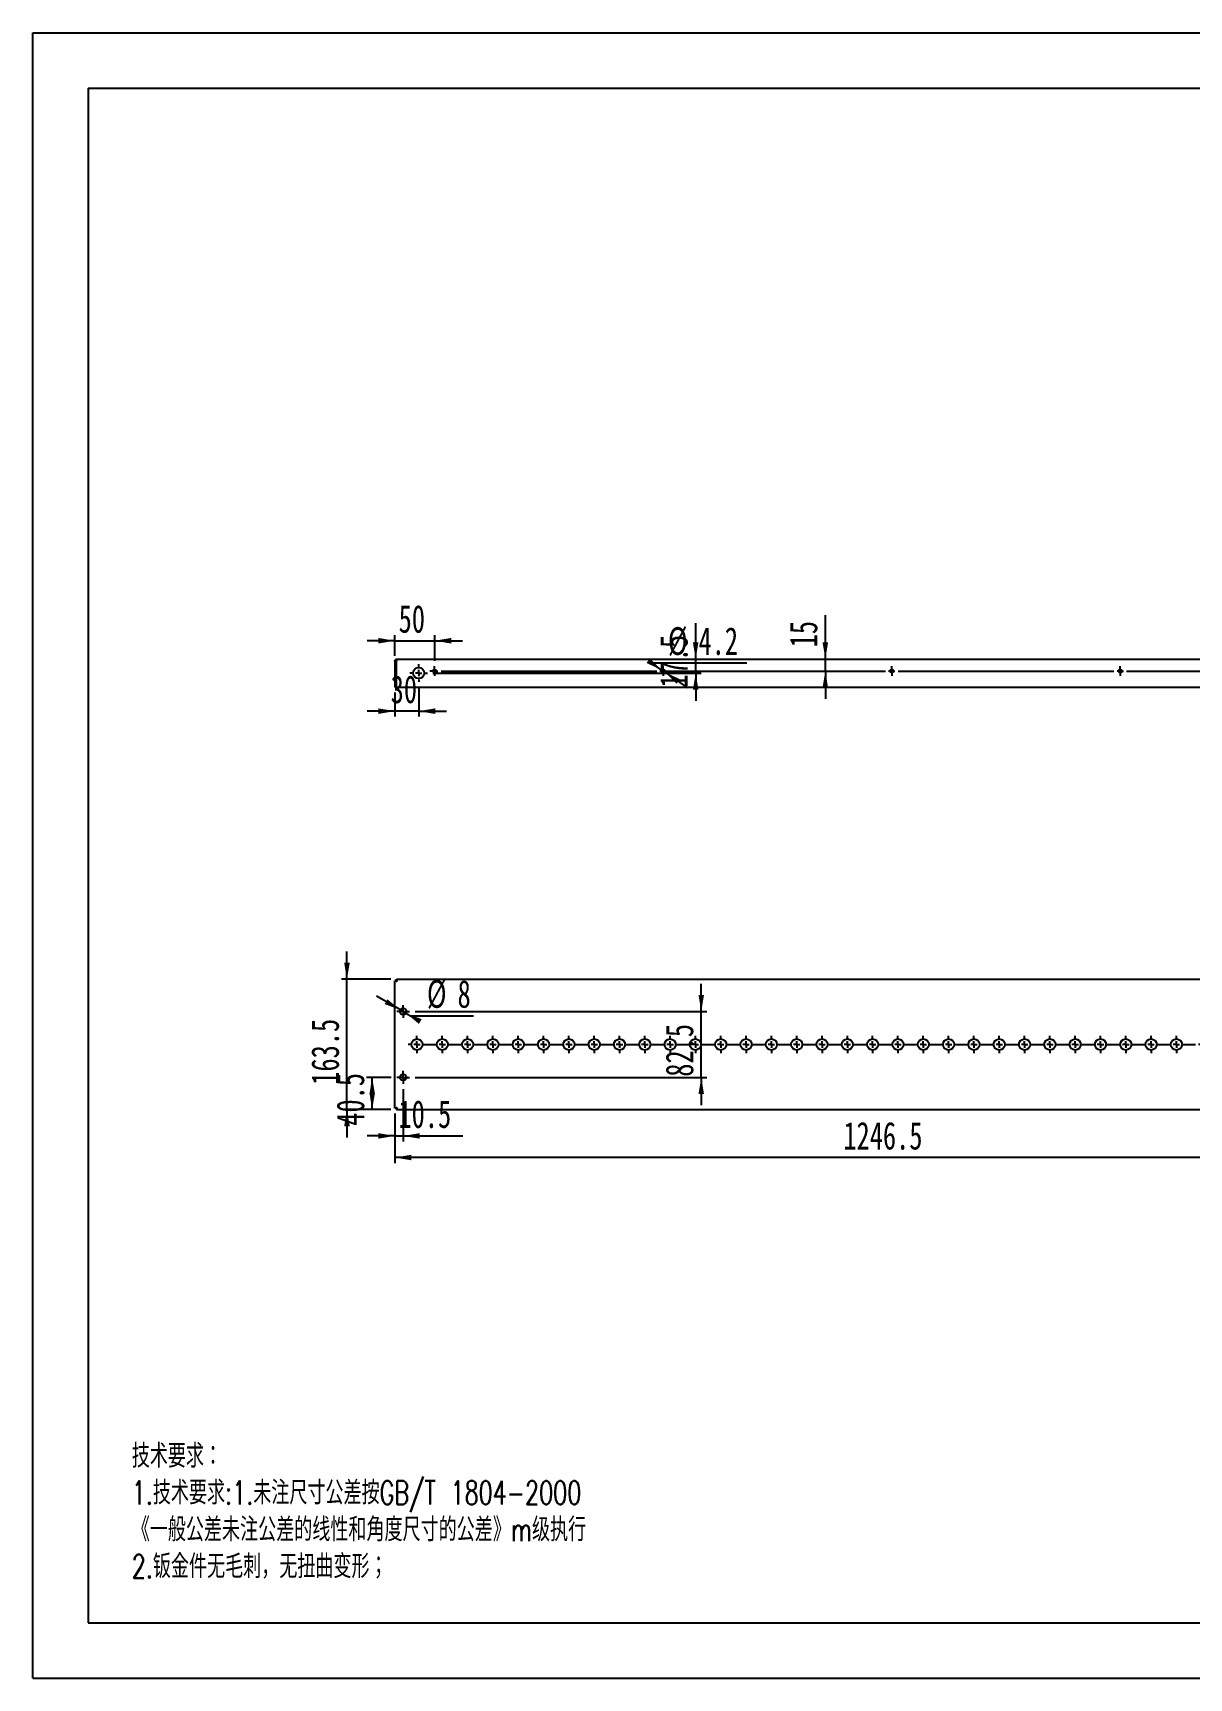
# Model space of a CAD drawing. Extents: x 0 to 2917, y 0 to 2063.
# Drawn here: x 0 to 1450, y 0 to 2063 of the extents above; entities that cross this region are included whole.
import ezdxf

# ---------------------------------------------------------------- set-up
doc = ezdxf.new("R2010")
doc.units = 0
doc.header["$LTSCALE"] = 6.946092
doc.layers.get('0').update_dxf_attribs({"linetype": 'CONTINUOUS'})
doc.layers.add('粗实线', color=7, linetype='CONTINUOUS')
doc.layers.add('细实线', color=7, linetype='CONTINUOUS')
doc.styles.add('SLDTEXTSTYLE0', font='TXT', dxfattribs={"width": 0.7, "bigfont": 'bigfont'})
doc.styles.add('SLDTEXTSTYLE6', font='TXT', dxfattribs={"width": 0.7})
doc.dimstyles.new('SLDDIMSTYLE0', dxfattribs={"dimtxt": 34.730458, "dimasz": 20.838275, "dimexe": 0, "dimexo": 0.0625, "dimgap": 8.682615, "dimtad": 2, "dimdec": 1, "dimrnd": 1e-09, "dimzin": 12, "dimtxsty": 'SLDTEXTSTYLE6', "dimsah": 1, "dimcen": 0.09, "dimazin": 3, "dimtfac": 1, "dimtdec": 1, "dimtofl": 0, "dimtmove": 0, "dimatfit": 3, "dimtolj": 1, "dimtzin": 12})
doc.dimstyles.new('SLDDIMSTYLE1', dxfattribs={"dimtxt": 34.730458, "dimasz": 20.838275, "dimexe": 0, "dimexo": 0.0625, "dimgap": 8.682615, "dimtad": 2, "dimdec": 1, "dimrnd": 1e-09, "dimzin": 12, "dimtxsty": 'SLDTEXTSTYLE6', "dimsah": 1, "dimcen": 0.09, "dimazin": 3, "dimtfac": 1, "dimtdec": 1, "dimtmove": 0, "dimatfit": 3, "dimtolj": 1, "dimtzin": 12})
doc.dimstyles.new('SLDDIMSTYLE2', dxfattribs={"dimtxt": 34.730458, "dimasz": 20.838275, "dimexe": 0, "dimexo": 0.0625, "dimgap": 8.682615, "dimtad": 0, "dimtih": 1, "dimtoh": 1, "dimdec": 1, "dimrnd": 1e-09, "dimzin": 12, "dimtxsty": 'SLDTEXTSTYLE6', "dimsah": 1, "dimcen": 0, "dimazin": 3, "dimtfac": 1, "dimtdec": 1, "dimtmove": 0, "dimatfit": 3, "dimtolj": 1, "dimtzin": 12})

# ---------------------------------------------------------------- blocks, each defined once
blk = doc.blocks.new('SW_NOTE_0')
at = {"layer": '细实线', "color": 0, "attachment_point": 1, "style": 'SLDTEXTSTYLE0'}
for s, insert, char_height in [('技术要求：', (0, 37.9), 29.41), ('1.技术要求:1.未注尺寸公差按GB/T 1804-2000', (0, -8.2), 29.405), ('《一般公差未注公差的线性和角度尺寸的公差》m级执行', (0, -54.4), 29.405), ('2.钣金件无毛刺，无扭曲变形；', (0, -100.6), 29.405)]:
    blk.add_mtext(s, dxfattribs=dict(at, insert=insert, char_height=char_height))
blk = doc.blocks.new('_D')
at = {"layer": '细实线'}
for p, q in [((453.9, 707.8), (453.9, 645.8)), ((1700.4, 707.8), (1700.4, 645.8)), ((1700.4, 652.8), (453.9, 652.8))]:
    blk.add_line(p, q, dxfattribs=at)
for points in [[(453.9, 652.8), (474.7, 649.3), (474.7, 656.2)], [(1700.4, 652.8), (1679.6, 656.2), (1679.6, 649.3)]]:
    blk.add_solid(points, dxfattribs=at)
at = {"layer": '细实线', "insert": (1016.5, 697.5), "char_height": 34.73, "attachment_point": 1, "style": 'SLDTEXTSTYLE6'}
blk.add_mtext('1246.5', dxfattribs=at)
blk = doc.blocks.new('_D_1')
at = {"layer": '细实线'}
for p, q in [((393.9, 876.3), (393.9, 911)), ((448.9, 876.3), (386.9, 876.3)), ((393.9, 712.8), (393.9, 876.3)), ((448.9, 712.8), (386.9, 712.8)), ((393.9, 712.8), (393.9, 678))]:
    blk.add_line(p, q, dxfattribs=at)
for points in [[(393.9, 876.3), (397.4, 897.1), (390.4, 897.1)], [(393.9, 712.8), (390.4, 691.9), (397.4, 691.9)]]:
    blk.add_solid(points, dxfattribs=at)
at = {"layer": '细实线', "insert": (349.1, 744), "char_height": 34.73, "attachment_point": 1, "rotation": 90, "style": 'SLDTEXTSTYLE6'}
blk.add_mtext('163.5', dxfattribs=at)
blk = doc.blocks.new('_D_5')
at = {"layer": '细实线'}
for p, q in [((838.3, 835.8), (838.3, 870.5)), ((479.3, 835.8), (845.2, 835.8)), ((838.3, 753.3), (838.3, 835.8)), ((479.3, 753.3), (845.2, 753.3)), ((838.3, 753.3), (838.3, 718.5))]:
    blk.add_line(p, q, dxfattribs=at)
for points in [[(838.3, 835.8), (841.7, 856.6), (834.8, 856.6)], [(838.3, 753.3), (834.8, 732.4), (841.7, 732.4)]]:
    blk.add_solid(points, dxfattribs=at)
at = {"layer": '细实线', "insert": (793.5, 754.1), "char_height": 34.73, "attachment_point": 1, "rotation": 90, "style": 'SLDTEXTSTYLE6'}
blk.add_mtext('82.5', dxfattribs=at)
blk = doc.blocks.new('_D_6')
at = {"layer": '细实线'}
for p, q in [((449.4, 753.3), (418.6, 753.3)), ((425.5, 712.8), (425.5, 753.3)), ((448.9, 712.8), (418.6, 712.8))]:
    blk.add_line(p, q, dxfattribs=at)
for points in [[(425.5, 753.3), (422.1, 732.4), (429, 732.4)], [(425.5, 712.8), (429, 733.6), (422.1, 733.6)]]:
    blk.add_solid(points, dxfattribs=at)
at = {"layer": '细实线', "insert": (380.8, 692.6), "char_height": 34.73, "attachment_point": 1, "rotation": 90, "style": 'SLDTEXTSTYLE6'}
blk.add_mtext('40.5', dxfattribs=at)
blk = doc.blocks.new('_D_7')
at = {"layer": '细实线'}
for p, q in [((464.4, 738.3), (464.4, 672.9)), ((453.9, 707.8), (453.9, 672.9)), ((453.9, 679.9), (419.2, 679.9)), ((453.9, 679.9), (464.4, 679.9)), ((464.4, 679.9), (539.3, 679.9))]:
    blk.add_line(p, q, dxfattribs=at)
for points in [[(453.9, 679.9), (433.1, 683.3), (433.1, 676.4)], [(464.4, 679.9), (485.2, 676.4), (485.2, 683.3)]]:
    blk.add_solid(points, dxfattribs=at)
at = {"layer": '细实线', "insert": (458.5, 724.6), "char_height": 34.73, "attachment_point": 1, "style": 'SLDTEXTSTYLE6'}
blk.add_mtext('10.5', dxfattribs=at)
blk = doc.blocks.new('_D_8')
at = {"layer": '细实线'}
for p, q in [((460.9, 837.8), (430.9, 855.2)), ((460.9, 837.8), (467.9, 833.8)), ((467.9, 833.8), (473.4, 830.5)), ((473.4, 830.5), (552.8, 830.5))]:
    blk.add_line(p, q, dxfattribs=at)
for points in [[(460.9, 837.8), (444.6, 851.2), (441.2, 845.2)], [(467.9, 833.8), (484.1, 820.3), (487.6, 826.3)]]:
    blk.add_solid(points, dxfattribs=at)
at = {"layer": '细实线', "attachment_point": 1, "style": 'SLDTEXTSTYLE6'}
for s, insert, char_height in [('%%c', (494.2, 875.3), 34.73), ('8', (532.6, 875.3), 34.7)]:
    blk.add_mtext(s, dxfattribs=dict(at, insert=insert, char_height=char_height))
blk = doc.blocks.new('SW_CENTERMARKSYMBOL_0')
at = {"layer": '细实线', "color": 0}
for p, q in [((-1151, 0), (-1154, 0)), ((-1143, 0), (-1147, 0)), ((-1143, 8), (-1143, 11)), ((-1143, 0), (-1143, 4)), ((-1143, 0), (-1143, -4)), ((-1143, 0), (-1139, 0)), ((-1135, 0), (-1119.25, 0)), ((-1111.25, 0), (-1115.25, 0)), ((-1111.25, 8), (-1111.25, 11)), ((-1111.25, 0), (-1111.25, 4)), ((-1111.25, 0), (-1111.25, -4)), ((-1111.25, 0), (-1107.25, 0)), ((-1103.25, 0), (-1087.5, 0)), ((-1079.5, 0), (-1083.5, 0)), ((-1079.5, 8), (-1079.5, 11)), ((-1079.5, 0), (-1079.5, 4)), ((-1079.5, 0), (-1079.5, -4)), ((-1079.5, 0), (-1075.5, 0)), ((-1071.5, 0), (-1055.75, 0)), ((-1047.75, 0), (-1051.75, 0)), ((-1047.75, 8), (-1047.75, 11)), ((-1047.75, 0), (-1047.75, 4)), ((-1047.75, 0), (-1047.75, -4)), ((-1047.75, 0), (-1043.75, 0)), ((-1039.75, 0), (-1024, 0)), ((-1016, 0), (-1020, 0)), ((-1016, 8), (-1016, 11)), ((-1016, 0), (-1016, 4)), ((-1016, 0), (-1016, -4)), ((-1016, 0), (-1012, 0)), ((-1008, 0), (-992.25, 0)), ((-984.25, 0), (-988.25, 0)), ((-984.25, 8), (-984.25, 11)), ((-984.25, 0), (-984.25, 4)), ((-984.25, 0), (-984.25, -4)), ((-984.25, 0), (-980.25, 0)), ((-976.25, 0), (-960.5, 0)), ((-952.5, 0), (-956.5, 0)), ((-952.5, 8), (-952.5, 11)), ((-952.5, 0), (-952.5, 4)), ((-952.5, 0), (-952.5, -4)), ((-952.5, 0), (-948.5, 0)), ((-944.5, 0), (-928.75, 0)), ((-920.75, 0), (-924.75, 0)), ((-920.75, 8), (-920.75, 11)), ((-920.75, 0), (-920.75, 4)), ((-920.75, 0), (-920.75, -4)), ((-920.75, 0), (-916.75, 0)), ((-912.75, 0), (-897, 0)), ((-889, 0), (-893, 0)), ((-889, 8), (-889, 11)), ((-889, 0), (-889, 4)), ((-889, 0), (-889, -4)), ((-889, 0), (-885, 0)), ((-881, 0), (-865.25, 0)), ((-857.25, 0), (-861.25, 0)), ((-857.25, 8), (-857.25, 11)), ((-857.25, 0), (-857.25, 4)), ((-857.25, 0), (-857.25, -4)), ((-857.25, 0), (-853.25, 0)), ((-849.25, 0), (-833.5, 0)), ((-825.5, 0), (-829.5, 0)), ((-825.5, 8), (-825.5, 11)), ((-825.5, 0), (-825.5, 4)), ((-825.5, 0), (-825.5, -4)), ((-825.5, 0), (-821.5, 0)), ((-817.5, 0), (-801.75, 0)), ((-793.75, 0), (-797.75, 0)), ((-793.75, 8), (-793.75, 11)), ((-793.75, 0), (-793.75, 4)), ((-793.75, 0), (-793.75, -4)), ((-793.75, 0), (-789.75, 0)), ((-785.75, 0), (-770, 0)), ((-762, 0), (-766, 0)), ((-762, 8), (-762, 11)), ((-762, 0), (-762, 4)), ((-762, 0), (-762, -4)), ((-762, 0), (-758, 0)), ((-754, 0), (-738.25, 0)), ((-730.25, 0), (-734.25, 0)), ((-730.25, 8), (-730.25, 11)), ((-730.25, 0), (-730.25, 4)), ((-730.25, 0), (-730.25, -4)), ((-730.25, 0), (-726.25, 0)), ((-722.25, 0), (-706.5, 0)), ((-698.5, 0), (-702.5, 0)), ((-698.5, 8), (-698.5, 11)), ((-698.5, 0), (-698.5, 4)), ((-698.5, 0), (-698.5, -4)), ((-698.5, 0), (-694.5, 0)), ((-690.5, 0), (-674.75, 0)), ((-666.75, 0), (-670.75, 0)), ((-666.75, 8), (-666.75, 11)), ((-666.75, 0), (-666.75, 4)), ((-666.75, 0), (-666.75, -4)), ((-666.75, 0), (-662.75, 0)), ((-658.75, 0), (-643, 0)), ((-635, 0), (-639, 0)), ((-635, 8), (-635, 11)), ((-635, 0), (-635, 4)), ((-635, 0), (-635, -4)), ((-635, 0), (-631, 0)), ((-627, 0), (-611.25, 0)), ((-603.25, 0), (-607.25, 0)), ((-603.25, 8), (-603.25, 11)), ((-603.25, 0), (-603.25, 4)), ((-603.25, 0), (-603.25, -4)), ((-603.25, 0), (-599.25, 0)), ((-595.25, 0), (-579.5, 0)), ((-571.5, 0), (-575.5, 0)), ((-571.5, 8), (-571.5, 11)), ((-571.5, 0), (-571.5, 4)), ((-571.5, 0), (-571.5, -4)), ((-571.5, 0), (-567.5, 0)), ((-563.5, 0), (-547.75, 0)), ((-539.75, 0), (-543.75, 0)), ((-539.75, 8), (-539.75, 11)), ((-539.75, 0), (-539.75, 4)), ((-539.75, 0), (-539.75, -4)), ((-539.75, 0), (-535.75, 0)), ((-531.75, 0), (-516, 0)), ((-508, 0), (-512, 0)), ((-508, 8), (-508, 11)), ((-508, 0), (-508, 4)), ((-508, 0), (-508, -4)), ((-508, 0), (-504, 0)), ((-500, 0), (-484.25, 0)), ((-476.25, 0), (-480.25, 0)), ((-476.25, 8), (-476.25, 11)), ((-476.25, 0), (-476.25, 4)), ((-476.25, 0), (-476.25, -4)), ((-476.25, 0), (-472.25, 0)), ((-468.25, 0), (-452.5, 0)), ((-444.5, 0), (-448.5, 0)), ((-444.5, 8), (-444.5, 11)), ((-444.5, 0), (-444.5, 4)), ((-444.5, 0), (-444.5, -4)), ((-444.5, 0), (-440.5, 0)), ((-436.5, 0), (-420.75, 0)), ((-412.75, 0), (-416.75, 0)), ((-412.75, 8), (-412.75, 11)), ((-412.75, 0), (-412.75, 4)), ((-412.75, 0), (-412.75, -4)), ((-412.75, 0), (-408.75, 0)), ((-404.75, 0), (-389, 0)), ((-381, 0), (-385, 0)), ((-381, 8), (-381, 11)), ((-381, 0), (-381, 4)), ((-381, 0), (-381, -4)), ((-381, 0), (-377, 0)), ((-373, 0), (-357.25, 0)), ((-349.25, 0), (-353.25, 0)), ((-349.25, 8), (-349.25, 11)), ((-349.25, 0), (-349.25, 4)), ((-349.25, 0), (-349.25, -4)), ((-349.25, 0), (-345.25, 0)), ((-341.25, 0), (-325.5, 0)), ((-317.5, 0), (-321.5, 0)), ((-317.5, 8), (-317.5, 11)), ((-317.5, 0), (-317.5, 4)), ((-317.5, 0), (-317.5, -4)), ((-317.5, 0), (-313.5, 0)), ((-309.5, 0), (-293.75, 0)), ((-285.75, 0), (-289.75, 0)), ((-285.75, 8), (-285.75, 11)), ((-285.75, 0), (-285.75, 4)), ((-285.75, 0), (-285.75, -4)), ((-285.75, 0), (-281.75, 0)), ((-277.75, 0), (-262, 0)), ((-254, 0), (-258, 0)), ((-254, 8), (-254, 11)), ((-254, 0), (-254, 4)), ((-254, 0), (-254, -4)), ((-254, 0), (-250, 0)), ((-246, 0), (-230.25, 0)), ((-222.25, 0), (-226.25, 0)), ((-222.25, 8), (-222.25, 11)), ((-222.25, 0), (-222.25, 4)), ((-222.25, 0), (-222.25, -4)), ((-222.25, 0), (-218.25, 0)), ((-214.25, 0), (-198.5, 0)), ((-190.5, 0), (-194.5, 0)), ((-190.5, 8), (-190.5, 11)), ((-190.5, 0), (-190.5, 4)), ((-190.5, 0), (-190.5, -4)), ((-190.5, 0), (-186.5, 0)), ((-182.5, 0), (-166.75, 0)), ((-158.75, 0), (-162.75, 0)), ((-158.75, 8), (-158.75, 11)), ((-158.75, 0), (-158.75, 4)), ((-158.75, 0), (-158.75, -4)), ((-158.75, 0), (-154.75, 0)), ((-150.75, 0), (-135, 0)), ((-127, 0), (-131, 0)), ((-127, 8), (-127, 11)), ((-127, 0), (-127, 4)), ((-127, 0), (-127, -4)), ((-127, 0), (-123, 0)), ((-119, 0), (-103.25, 0)), ((-95.25, 0), (-99.25, 0)), ((-95.25, 8), (-95.25, 11)), ((-95.25, 0), (-95.25, 4)), ((-95.25, 0), (-95.25, -4)), ((-95.25, 0), (-91.25, 0)), ((-87.25, 0), (-71.5, 0)), ((-63.5, 0), (-67.5, 0)), ((-63.5, 8), (-63.5, 11)), ((-63.5, 0), (-63.5, 4)), ((-63.5, 0), (-63.5, -4)), ((-63.5, 0), (-59.5, 0)), ((-55.5, 0), (-39.75, 0)), ((-31.75, 0), (-35.75, 0)), ((-31.75, 8), (-31.75, 11)), ((-31.75, 0), (-31.75, 4)), ((-31.75, 0), (-31.75, -4)), ((-31.75, 0), (-27.75, 0)), ((-23.75, 0), (-8, 0)), ((0, 0), (-4, 0)), ((0, 8), (0, 11)), ((0, 0), (0, 4)), ((0, 0), (0, -4)), ((0, 0), (4, 0)), ((8, 0), (23.75, 0)), ((31.75, 0), (27.75, 0)), ((31.75, 8), (31.75, 11)), ((31.75, 0), (31.75, 4)), ((31.75, 0), (31.75, -4)), ((31.75, 0), (35.75, 0)), ((39.75, 0), (42.75, 0)), ((-1143, -8), (-1143, -11)), ((-1111.25, -8), (-1111.25, -11)), ((-1079.5, -8), (-1079.5, -11)), ((-1047.75, -8), (-1047.75, -11)), ((-1016, -8), (-1016, -11)), ((-984.25, -8), (-984.25, -11)), ((-952.5, -8), (-952.5, -11)), ((-920.75, -8), (-920.75, -11)), ((-889, -8), (-889, -11)), ((-857.25, -8), (-857.25, -11)), ((-825.5, -8), (-825.5, -11)), ((-793.75, -8), (-793.75, -11)), ((-762, -8), (-762, -11)), ((-730.25, -8), (-730.25, -11)), ((-698.5, -8), (-698.5, -11)), ((-666.75, -8), (-666.75, -11)), ((-635, -8), (-635, -11)), ((-603.25, -8), (-603.25, -11)), ((-571.5, -8), (-571.5, -11)), ((-539.75, -8), (-539.75, -11)), ((-508, -8), (-508, -11)), ((-476.25, -8), (-476.25, -11)), ((-444.5, -8), (-444.5, -11)), ((-412.75, -8), (-412.75, -11)), ((-381, -8), (-381, -11)), ((-349.25, -8), (-349.25, -11)), ((-317.5, -8), (-317.5, -11)), ((-285.75, -8), (-285.75, -11)), ((-254, -8), (-254, -11)), ((-222.25, -8), (-222.25, -11)), ((-190.5, -8), (-190.5, -11)), ((-158.75, -8), (-158.75, -11)), ((-127, -8), (-127, -11)), ((-95.25, -8), (-95.25, -11)), ((-63.5, -8), (-63.5, -11)), ((-31.75, -8), (-31.75, -11)), ((0, -8), (0, -11)), ((31.75, -8), (31.75, -11))]:
    blk.add_line(p, q, dxfattribs=at)
blk = doc.blocks.new('SW_CENTERMARKSYMBOL_1')
at = {"layer": '细实线', "color": 0}
for p, q in [((-4, 0), (-8, 0)), ((0, 0), (-4, 0)), ((0, 4), (0, 8)), ((0, 0), (0, 4)), ((0, 0), (0, -4)), ((0, 0), (4, 0)), ((4, 0), (8, 0)), ((0, -4), (0, -8))]:
    blk.add_line(p, q, dxfattribs=at)
blk = doc.blocks.new('SW_CENTERMARKSYMBOL_4')
at = {"layer": '细实线', "color": 0}
for p, q in [((-4, 0), (-8, 0)), ((0, 0), (-4, 0)), ((0, 4), (0, 8)), ((0, 0), (0, 4)), ((0, 0), (0, -4)), ((0, 0), (4, 0)), ((4, 0), (8, 0)), ((0, -4), (0, -8))]:
    blk.add_line(p, q, dxfattribs=at)
blk = doc.blocks.new('_D_13')
at = {"layer": '细实线'}
for p, q in [((453.9, 1300.8), (419.2, 1300.8)), ((453.9, 1282), (453.9, 1307.8)), ((453.9, 1300.8), (503.9, 1300.8)), ((503.9, 1275.8), (503.9, 1307.8)), ((503.9, 1300.8), (538.6, 1300.8))]:
    blk.add_line(p, q, dxfattribs=at)
for points in [[(453.9, 1300.8), (433.1, 1304.3), (433.1, 1297.3)], [(503.9, 1300.8), (524.7, 1297.3), (524.7, 1304.3)]]:
    blk.add_solid(points, dxfattribs=at)
at = {"layer": '细实线', "insert": (458.7, 1345.6), "char_height": 34.73, "attachment_point": 1, "style": 'SLDTEXTSTYLE6'}
blk.add_mtext('50', dxfattribs=at)
blk = doc.blocks.new('_D_14')
at = {"layer": '细实线'}
for p, q in [((483.9, 1242.3), (483.9, 1205.6)), ((453.9, 1235.8), (453.9, 1205.6)), ((453.9, 1212.5), (419.2, 1212.5)), ((483.9, 1212.5), (453.9, 1212.5)), ((483.9, 1212.5), (518.6, 1212.5))]:
    blk.add_line(p, q, dxfattribs=at)
for points in [[(453.9, 1212.5), (433.1, 1216), (433.1, 1209)], [(483.9, 1212.5), (504.7, 1209), (504.7, 1216)]]:
    blk.add_solid(points, dxfattribs=at)
at = {"layer": '细实线', "insert": (448.7, 1257.3), "char_height": 34.73, "attachment_point": 1, "style": 'SLDTEXTSTYLE6'}
blk.add_mtext('30', dxfattribs=at)
blk = doc.blocks.new('_D_15')
at = {"layer": '细实线'}
for p, q in [((993.9, 1277.8), (993.9, 1332.9)), ((791.4, 1262.8), (1000.8, 1262.8)), ((993.9, 1262.8), (993.9, 1277.8)), ((993.9, 1262.8), (993.9, 1228))]:
    blk.add_line(p, q, dxfattribs=at)
for points in [[(993.9, 1277.8), (997.3, 1298.6), (990.4, 1298.6)], [(993.9, 1262.8), (990.4, 1241.9), (997.3, 1241.9)]]:
    blk.add_solid(points, dxfattribs=at)
at = {"layer": '细实线', "insert": (949.1, 1292.5), "char_height": 34.73, "attachment_point": 1, "rotation": 90, "style": 'SLDTEXTSTYLE6'}
blk.add_mtext('15', dxfattribs=at)
blk = doc.blocks.new('_D_16')
at = {"layer": '细实线'}
for p, q in [((831.3, 1277.8), (831.3, 1322.8)), ((501.8, 1260.3), (838.2, 1260.3)), ((831.3, 1260.3), (831.3, 1277.8)), ((831.3, 1260.3), (831.3, 1225.5))]:
    blk.add_line(p, q, dxfattribs=at)
for points in [[(831.3, 1277.8), (834.7, 1298.6), (827.8, 1298.6)], [(831.3, 1260.3), (827.8, 1239.4), (834.7, 1239.4)]]:
    blk.add_solid(points, dxfattribs=at)
at = {"layer": '细实线', "insert": (786.5, 1242), "char_height": 34.73, "attachment_point": 1, "rotation": 90, "style": 'SLDTEXTSTYLE6'}
blk.add_mtext('17.5', dxfattribs=at)
blk = doc.blocks.new('_D_18')
at = {"layer": '细实线'}
for p, q in [((788.8, 1263.9), (775.5, 1273.1)), ((775.5, 1273.1), (895.4, 1273.1)), ((792.2, 1261.6), (788.8, 1263.9)), ((792.2, 1261.6), (820.9, 1241.9))]:
    blk.add_line(p, q, dxfattribs=at)
for points in [[(788.8, 1263.9), (773.6, 1278.6), (769.6, 1272.9)], [(792.2, 1261.6), (807.5, 1246.9), (811.4, 1252.6)]]:
    blk.add_solid(points, dxfattribs=at)
at = {"layer": '细实线', "char_height": 34.73, "attachment_point": 1, "style": 'SLDTEXTSTYLE6'}
for s, insert in [('%%c', (796.4, 1317.8)), ('4.2', (834.8, 1317.8))]:
    blk.add_mtext(s, dxfattribs=dict(at, insert=insert))
blk = doc.blocks.new('SW_CENTERMARKSYMBOL_7')
at = {"layer": '细实线', "color": 0}
for p, q in [((-8, 0), (-11, 0)), ((0, 0), (-4, 0)), ((0, 8), (0, 11)), ((0, 0), (0, 4)), ((0, 0), (0, -4)), ((0, 0), (4, 0)), ((8, 0), (11, 0)), ((0, -8), (0, -11))]:
    blk.add_line(p, q, dxfattribs=at)
blk = doc.blocks.new('SW_CENTERMARKSYMBOL_9')
at = {"layer": '细实线', "color": 0}
for p, q in [((-290.625, 0), (-292.725, 0)), ((-286.625, 0), (-290.625, 0)), ((-286.625, 4), (-286.625, 6.1)), ((-286.625, 0), (-286.625, 4)), ((-286.625, 0), (-286.625, -4)), ((-286.625, 0), (-282.625, 0)), ((-278.625, 0), (-8, 0)), ((0, 0), (-4, 0)), ((0, 4), (0, 6.1)), ((0, 0), (0, 4)), ((0, 0), (0, -4)), ((0, 0), (4, 0)), ((8, 0), (278.625, 0)), ((286.625, 0), (282.625, 0)), ((286.625, 4), (286.625, 6.1)), ((286.625, 0), (286.625, 4)), ((286.625, 0), (286.625, -4)), ((286.625, 0), (290.625, 0)), ((294.625, 0), (565.25, 0)), ((573.25, 0), (569.25, 0)), ((573.25, 4), (573.25, 6.1)), ((573.25, 0), (573.25, 4)), ((573.25, 0), (573.25, -4)), ((573.25, 0), (577.25, 0)), ((581.25, 0), (851.875, 0)), ((859.875, 0), (855.875, 0)), ((859.875, 4), (859.875, 6.1)), ((859.875, 0), (859.875, 4)), ((859.875, 0), (859.875, -4)), ((859.875, 0), (863.875, 0)), ((863.875, 0), (865.975, 0)), ((-286.625, -4), (-286.625, -6.1)), ((0, -4), (0, -6.1)), ((286.625, -4), (286.625, -6.1)), ((573.25, -4), (573.25, -6.1)), ((859.875, -4), (859.875, -6.1))]:
    blk.add_line(p, q, dxfattribs=at)

msp = doc.modelspace()

# ---------------------------------------------------------------- linework, layer by layer
at = {"color": 7, "linetype": 'CONTINUOUS'}
for p, q in [((453.89, 1275.1), (453.89, 1242.76)), ((455.79, 1275.1), (453.89, 1275.1)), ((455.79, 1275.1), (455.79, 1242.76)), ((455.86, 1242.76), (455.86, 1275.1)), ((456.55, 1277.76), (1697.73, 1277.76)), ((455.79, 1242.76), (453.89, 1242.76)), ((455.86, 1242.76), (1698.42, 1242.76)), ((455.79, 874.3), (453.89, 874.3)), ((453.89, 714.74), (453.89, 874.3)), ((455.86, 874.37), (455.86, 876.27)), ((455.86, 876.27), (1698.42, 876.27)), ((455.79, 714.74), (453.89, 714.74)), ((455.86, 714.67), (455.86, 712.77)), ((1698.42, 712.77), (455.86, 712.77))]:
    msp.add_line(p, q, dxfattribs=at)
for centre, radius in [((483.89, 1260.26), 7), ((503.89, 1262.76), 2.1), ((790.51, 1262.76), 2.1), ((1077.14, 1262.76), 2.1), ((1363.76, 1262.76), 2.1), ((464.39, 835.77), 4), ((481.74, 794.52), 7), ((513.49, 794.52), 7), ((545.24, 794.52), 7), ((576.99, 794.52), 7), ((608.74, 794.52), 7), ((640.49, 794.52), 7), ((672.24, 794.52), 7), ((703.99, 794.52), 7), ((735.74, 794.52), 7), ((767.49, 794.52), 7), ((799.24, 794.52), 7), ((830.99, 794.52), 7), ((862.74, 794.52), 7), ((894.49, 794.52), 7), ((926.24, 794.52), 7), ((957.99, 794.52), 7), ((989.74, 794.52), 7), ((1021.49, 794.52), 7), ((1053.24, 794.52), 7), ((1084.99, 794.52), 7), ((1116.74, 794.52), 7), ((1148.49, 794.52), 7), ((1180.24, 794.52), 7), ((1211.99, 794.52), 7), ((1243.74, 794.52), 7), ((1275.49, 794.52), 7), ((1307.24, 794.52), 7), ((1338.99, 794.52), 7), ((1370.74, 794.52), 7), ((1402.49, 794.52), 7), ((1434.24, 794.52), 7), ((464.39, 753.27), 4)]:
    msp.add_circle(centre, radius, dxfattribs=at)
for points, knots in [([(453.89, 1275.1), (453.89, 1275.44), (453.96, 1275.79), (454.23, 1276.44), (454.42, 1276.73), (454.92, 1277.22), (455.21, 1277.42), (455.85, 1277.69), (456.2, 1277.76), (456.55, 1277.76)], [0, 0, 0, 0, 0.25, 0.25, 0.5, 0.5, 0.75, 0.75, 1, 1, 1, 1]), ([(455.79, 1275.1), (455.8, 1275.2), (455.81, 1275.35), (455.9, 1275.47), (455.93, 1275.51)], [0, 0, 0, 0, 0.6645413, 1, 1, 1, 1]), ([(456.55, 1277.76), (456.49, 1277.76), (456.44, 1277.69), (456.32, 1277.42), (456.26, 1277.22), (456.15, 1276.73), (456.09, 1276.44), (455.98, 1275.79), (455.92, 1275.44), (455.86, 1275.1)], [0, 0, 0, 0, 0.25, 0.25, 0.5, 0.5, 0.75, 0.75, 1, 1, 1, 1]), ([(456.55, 873.61), (456.2, 873.67), (455.85, 873.73), (455.21, 873.84), (454.92, 873.9), (454.42, 874.01), (454.23, 874.07), (453.96, 874.19), (453.89, 874.24), (453.89, 874.3)], [0, 0, 0, 0, 0.25, 0.25, 0.5, 0.5, 0.75, 0.75, 1, 1, 1, 1]), ([(456.55, 873.61), (456.45, 873.67), (456.35, 873.73), (456.17, 873.84), (456.08, 873.9), (455.94, 874.01), (455.89, 874.07), (455.81, 874.19), (455.79, 874.24), (455.79, 874.3)], [0, 0, 0, 0, 0.25, 0.25, 0.5, 0.5, 0.75, 0.75, 1, 1, 1, 1]), ([(455.86, 876.27), (455.92, 876.27), (455.98, 876.2), (456.09, 875.94), (456.15, 875.74), (456.26, 875.25), (456.32, 874.95), (456.44, 874.31), (456.49, 873.96), (456.55, 873.61)], [0, 0, 0, 0, 0.25, 0.25, 0.5, 0.5, 0.75, 0.75, 1, 1, 1, 1]), ([(455.86, 874.37), (455.92, 874.37), (455.98, 874.35), (456.09, 874.28), (456.15, 874.22), (456.26, 874.08), (456.32, 873.99), (456.44, 873.81), (456.49, 873.71), (456.55, 873.61)], [0, 0, 0, 0, 0.25, 0.25, 0.5, 0.5, 0.75, 0.75, 1, 1, 1, 1]), ([(453.89, 714.74), (453.89, 714.8), (453.96, 714.86), (454.23, 714.97), (454.42, 715.03), (454.92, 715.14), (455.21, 715.2), (455.85, 715.32), (456.2, 715.37), (456.55, 715.43)], [0, 0, 0, 0, 0.25, 0.25, 0.5, 0.5, 0.75, 0.75, 1, 1, 1, 1]), ([(455.79, 714.74), (455.79, 714.8), (455.81, 714.86), (455.89, 714.97), (455.94, 715.03), (456.08, 715.14), (456.17, 715.2), (456.35, 715.32), (456.45, 715.37), (456.55, 715.43)], [0, 0, 0, 0, 0.25, 0.25, 0.5, 0.5, 0.75, 0.75, 1, 1, 1, 1]), ([(456.55, 715.43), (456.49, 715.08), (456.44, 714.74), (456.32, 714.09), (456.26, 713.8), (456.15, 713.3), (456.09, 713.11), (455.98, 712.84), (455.92, 712.77), (455.86, 712.77)], [0, 0, 0, 0, 0.25, 0.25, 0.5, 0.5, 0.75, 0.75, 1, 1, 1, 1]), ([(456.55, 715.43), (456.49, 715.33), (456.44, 715.23), (456.32, 715.05), (456.26, 714.96), (456.15, 714.82), (456.09, 714.77), (455.98, 714.69), (455.92, 714.67), (455.86, 714.67)], [0, 0, 0, 0, 0.25, 0.25, 0.5, 0.5, 0.75, 0.75, 1, 1, 1, 1])]:
    msp.add_open_spline(points, degree=3, knots=knots, dxfattribs=at)
at = {"layer": '粗实线'}
for p, q in [((69.46, 1993.53), (2847.9, 1993.53)), ((69.46, 1993.53), (69.46, 69.46)), ((69.46, 69.46), (2847.9, 69.46))]:
    msp.add_line(p, q, dxfattribs=at)
at = {"layer": '细实线'}
for p, q in [((0, 0), (0, 2062.99)), ((0, 2062.99), (2917.36, 2062.99)), ((0, 0), (2917.36, 0))]:
    msp.add_line(p, q, dxfattribs=at)

# ---------------------------------------------------------------- block references
for name, p in [('SW_CENTERMARKSYMBOL_7', (483.89, 1260.26)), ('SW_CENTERMARKSYMBOL_9', (790.51, 1262.76)), ('SW_CENTERMARKSYMBOL_4', (464.39, 835.77)), ('SW_CENTERMARKSYMBOL_0', (1624.74, 794.52)), ('SW_CENTERMARKSYMBOL_1', (464.39, 753.27)), ('SW_NOTE_0', (124.02, 255.42))]:
    msp.add_blockref(name, p, dxfattribs=at)

# ---------------------------------------------------------------- dimensions: what is measured, and where the dimension line sits
for base, p1, p2, dimstyle, picture, middle in [((503.89, 1300.8), (453.89, 1275.1), (503.89, 1268.86), 'SLDDIMSTYLE1', '_D_13', (478.89, 1300.8)), ((453.89, 1212.52), (483.89, 1249.26), (453.89, 1242.76), 'SLDDIMSTYLE1', '_D_14', (468.89, 1212.52)), ((464.39, 679.87), (453.89, 714.74), (464.39, 745.27), 'SLDDIMSTYLE1', '_D_7', (498.88, 679.87)), ((453.89, 652.77), (1700.39, 714.74), (453.89, 714.74), 'SLDDIMSTYLE0', '_D', (1077.14, 652.77))]:
    dim = msp.add_linear_dim(base=base, p1=p1, p2=p2, dimstyle=dimstyle, dxfattribs=at)
    dim.commit()
    dim.dimension.update_dxf_attribs({"geometry": picture, "text_midpoint": middle, "dimtype": 160})
for base, p1, p2, dimstyle, picture, middle in [((993.87, 1277.76), (784.41, 1262.76), (456.55, 1277.76), 'SLDDIMSTYLE1', '_D_15', (993.87, 1312.69)), ((831.28, 1277.76), (494.89, 1260.26), (456.55, 1277.76), 'SLDDIMSTYLE1', '_D_16', (831.28, 1282.38)), ((393.89, 876.27), (455.86, 712.77), (455.86, 876.27), 'SLDDIMSTYLE1', '_D_1', (393.89, 794.52)), ((838.27, 835.77), (472.39, 753.27), (472.39, 835.77), 'SLDDIMSTYLE1', '_D_5', (838.27, 794.52)), ((425.52, 753.27), (455.86, 712.77), (456.39, 753.27), 'SLDDIMSTYLE0', '_D_6', (425.52, 733.02))]:
    dim = msp.add_linear_dim(base=base, p1=p1, p2=p2, angle=90, dimstyle=dimstyle, dxfattribs=at)
    dim.commit()
    dim.dimension.update_dxf_attribs({"geometry": picture, "text_midpoint": middle, "dimtype": 160})
for p1, p2, picture, middle in [((788.78, 1263.95), (792.25, 1261.57), '_D_18', (845.88, 1296.74)), ((467.85, 833.77), (460.93, 837.78), '_D_8', (523.54, 854.23))]:
    dim = msp.add_diameter_dim_2p(p1=p1, p2=p2, dimstyle='SLDDIMSTYLE2', dxfattribs=at)
    dim.commit()
    dim.dimension.update_dxf_attribs({"geometry": picture, "text_midpoint": middle, "dimtype": 163})

doc.saveas('drawing.dxf')
